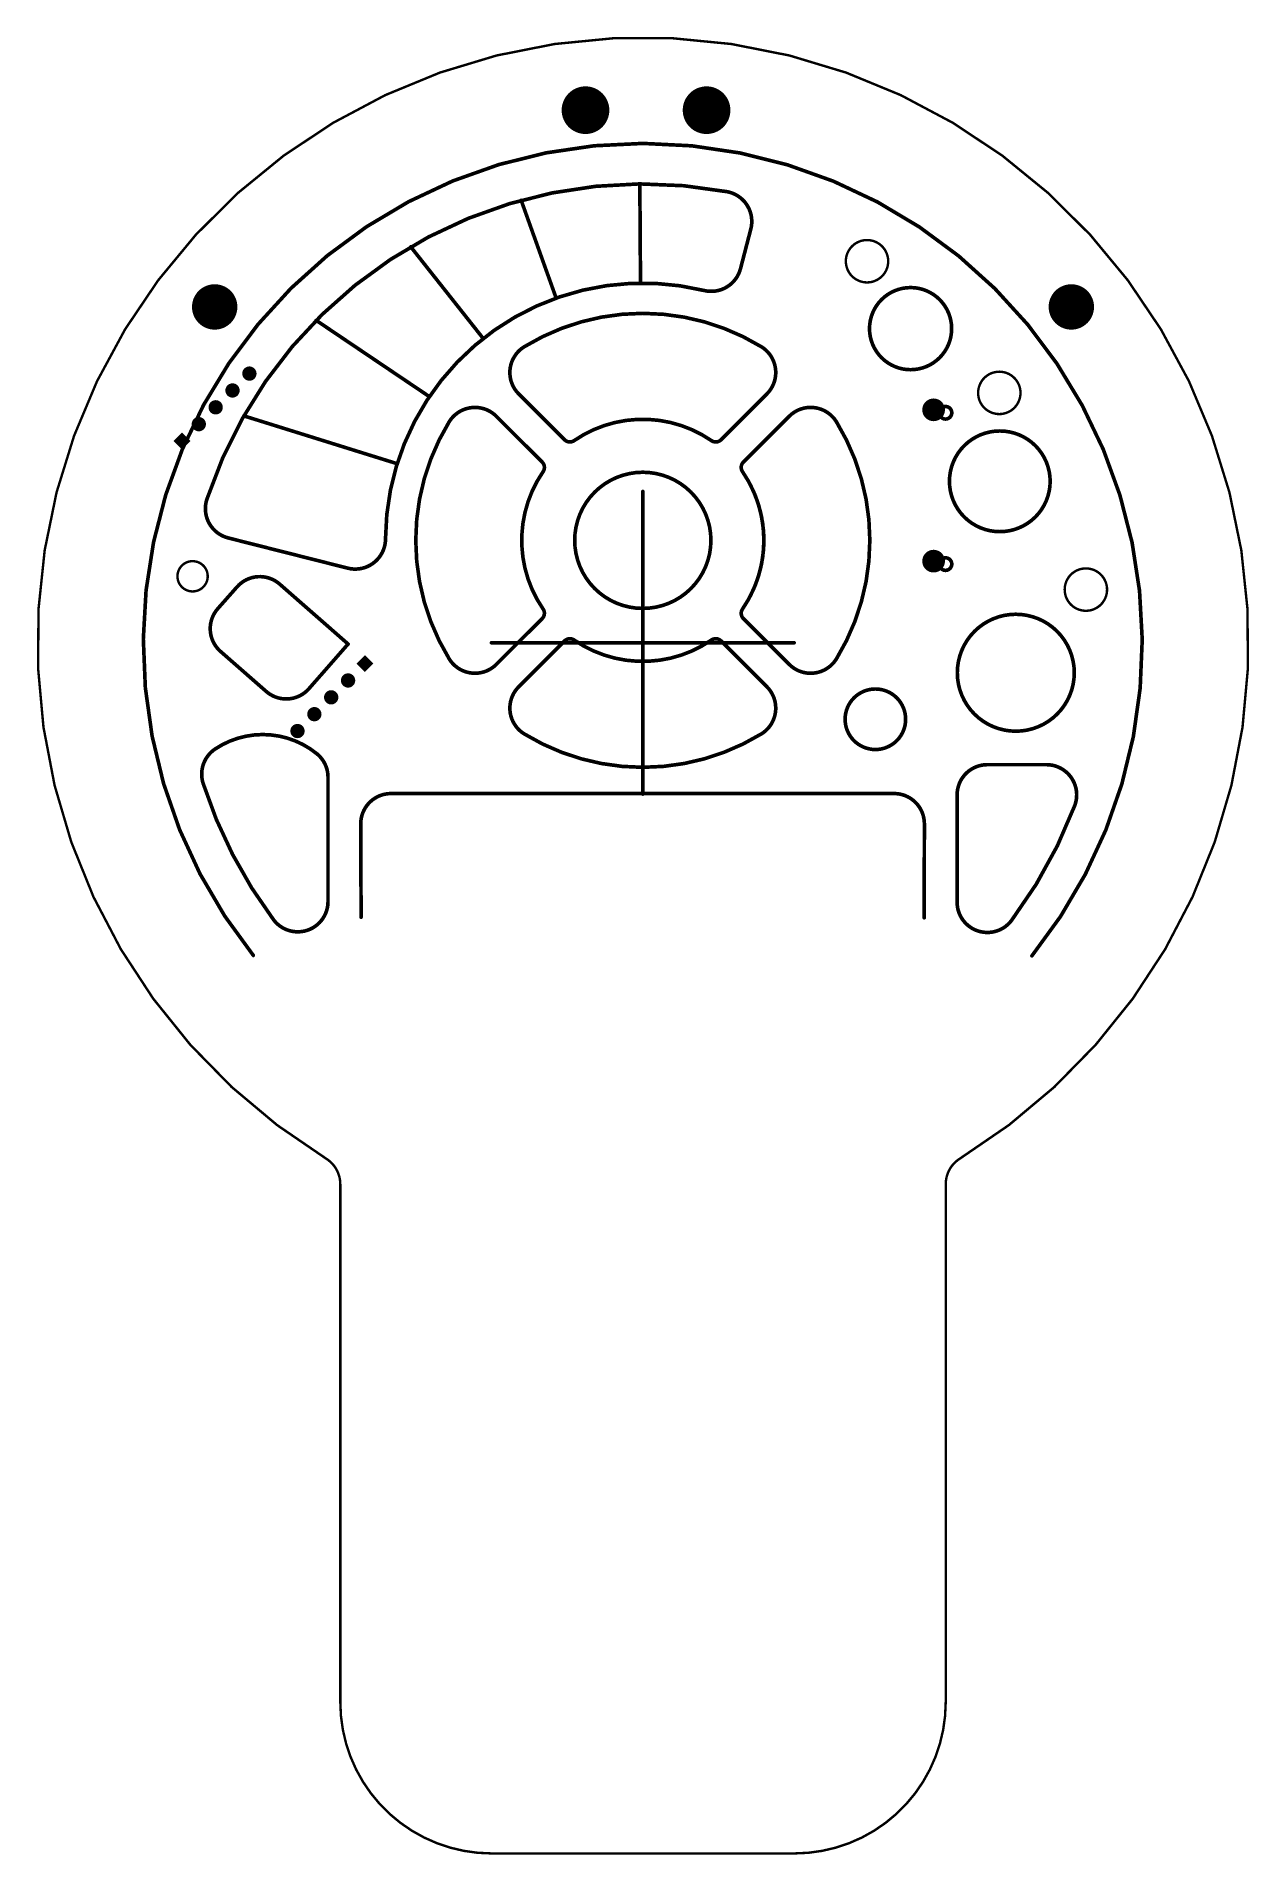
# Model space of a CAD drawing. Header units: inches. Extents: x -2.01 to 2, y -4.01 to 2.
import ezdxf

# ---------------------------------------------------------------- set-up
doc = ezdxf.new("R2010")
doc.units = ezdxf.units.IN
doc.header["$MEASUREMENT"] = 0
for name, color, linetype in [('KeepOutLayer', 6, 'Continuous'), ('Mechanical20', 56, 'Continuous'), ('MultiLayer', 9, 'Continuous'), ('PadHoleLayer', 156, 'Continuous')]:
    doc.layers.add(name, color=color, linetype=linetype)

# ---------------------------------------------------------------- blocks, each defined once
blk = doc.blocks.new('PROG_2MM_5_1')
at = {"layer": 'MultiLayer', "const_width": 0.0236}
for points in [[(-0.0118, -0.0787, 1), (0.0118, -0.0787, 1)], [(-0.0118, -0.1575, 1), (0.0118, -0.1575, 1)], [(-0.0118, -0.2362, 1), (0.0118, -0.2362, 1)], [(-0.0118, -0.315, 1), (0.0118, -0.315, 1)]]:
    blk.add_lwpolyline(points, format="xyb", close=True, dxfattribs=at)
at = {"layer": 'MultiLayer'}
blk.add_solid([(-0.0197, -0.0197), (0.0197, -0.0197), (-0.0197, 0.0197), (0.0197, 0.0197)], dxfattribs=at)
at = {"layer": 'PadHoleLayer', "const_width": 0.0157}
for points in [[(-0.0079, 0, 1), (0.0079, 0, 1)], [(-0.0079, -0.0787, 1), (0.0079, -0.0787, 1)], [(-0.0079, -0.1575, 1), (0.0079, -0.1575, 1)], [(-0.0079, -0.2362, 1), (0.0079, -0.2362, 1)], [(-0.0079, -0.315, 1), (0.0079, -0.315, 1)]]:
    blk.add_lwpolyline(points, format="xyb", close=True, dxfattribs=at)
blk = doc.blocks.new('PROG_2MM_5_15')
at = {"layer": 'MultiLayer', "const_width": 0.0236}
for points in [[(-0.0118, -0.0787, 1), (0.0118, -0.0787, 1)], [(-0.0118, -0.1575, 1), (0.0118, -0.1575, 1)], [(-0.0118, -0.2362, 1), (0.0118, -0.2362, 1)], [(-0.0118, -0.315, 1), (0.0118, -0.315, 1)]]:
    blk.add_lwpolyline(points, format="xyb", close=True, dxfattribs=at)
at = {"layer": 'MultiLayer'}
blk.add_solid([(-0.0197, -0.0197), (0.0197, -0.0197), (-0.0197, 0.0197), (0.0197, 0.0197)], dxfattribs=at)
at = {"layer": 'PadHoleLayer', "const_width": 0.0157}
for points in [[(-0.0079, 0, 1), (0.0079, 0, 1)], [(-0.0079, -0.0787, 1), (0.0079, -0.0787, 1)], [(-0.0079, -0.1575, 1), (0.0079, -0.1575, 1)], [(-0.0079, -0.2362, 1), (0.0079, -0.2362, 1)], [(-0.0079, -0.315, 1), (0.0079, -0.315, 1)]]:
    blk.add_lwpolyline(points, format="xyb", close=True, dxfattribs=at)
blk = doc.blocks.new('BATT2AA_B_35')
at = {"layer": 'MultiLayer', "const_width": 0.0375}
for points in [[(-0.01875, 0.25, 1), (0.01875, 0.25, 1)], [(-0.01875, -0.25, 1), (0.01875, -0.25, 1)]]:
    blk.add_lwpolyline(points, format="xyb", close=True, dxfattribs=at)
at = {"layer": 'PadHoleLayer', "const_width": 0.0225}
for points in [[(-0.01125, 0.25, 1), (0.01125, 0.25, 1)], [(-0.01125, -0.25, 1), (0.01125, -0.25, 1)]]:
    blk.add_lwpolyline(points, format="xyb", close=True, dxfattribs=at)
blk = doc.blocks.new('RJ25_MOLEX_SMT_B_88')
at = {"layer": 'MultiLayer', "const_width": 0.0787}
for points in [[(-0.2394, 0.4026, 1), (-0.1606, 0.4026, 1)], [(0.1606, 0.4026, 1), (0.2394, 0.4026, 1)]]:
    blk.add_lwpolyline(points, format="xyb", close=True, dxfattribs=at)
at = {"layer": 'PadHoleLayer', "const_width": 0.062}
for points in [[(-0.231, 0.4026, 1), (-0.169, 0.4026, 1)], [(0.169, 0.4026, 1), (0.231, 0.4026, 1)]]:
    blk.add_lwpolyline(points, format="xyb", close=True, dxfattribs=at)

msp = doc.modelspace()

# ---------------------------------------------------------------- linework, layer by layer
at = {"layer": 'KeepOutLayer', "const_width": 0.008}
for points in [[(-1.0553, -1.7064, -3.535322), (1.04, -1.7064)], [(-1.0553, -1.7064, -0.260536), (-1.0076, -1.7916)], [(0.9924, -1.7916, -0.260536), (1.04, -1.7064)], [(-0.5076, -4.0028, -0.414214), (-1.0076, -3.5028)], [(0.9924, -3.5028, -0.414214), (0.4924, -4.0028)]]:
    msp.add_lwpolyline(points, format="xyb", dxfattribs=at)
at = {"layer": 'KeepOutLayer', "const_width": 0.004}
for points in [[(-1.0573, -1.7064, 1), (-1.0533, -1.7064, 1)], [(-1.0573, -1.7064, 1), (-1.0533, -1.7064, 1)], [(1.038, -1.7064, 1), (1.042, -1.7064, 1)], [(1.038, -1.7064, 1), (1.042, -1.7064, 1)], [(-1.0096, -1.7916, 1), (-1.0056, -1.7916, 1)], [(-1.0096, -1.7916, 1), (-1.0056, -1.7916, 1)], [(0.9904, -1.7916, 1), (0.9944, -1.7916, 1)], [(0.9904, -1.7916, 1), (0.9944, -1.7916, 1)], [(-1.0096, -3.5028, 1), (-1.0056, -3.5028, 1)], [(-1.0096, -3.5028, 1), (-1.0056, -3.5028, 1)], [(0.9904, -3.5028, 1), (0.9944, -3.5028, 1)], [(0.9904, -3.5028, 1), (0.9944, -3.5028, 1)], [(-0.5096, -4.0028, 1), (-0.5056, -4.0028, 1)], [(-0.5096, -4.0028, 1), (-0.5056, -4.0028, 1)], [(0.4904, -4.0028, 1), (0.4944, -4.0028, 1)], [(0.4904, -4.0028, 1), (0.4944, -4.0028, 1)]]:
    msp.add_lwpolyline(points, format="xyb", close=True, dxfattribs=at)
at = {"layer": 'KeepOutLayer', "const_width": 0.008}
for points in [[(-1.0076, -3.5028), (-1.0076, -1.7916)], [(0.9924, -3.5028), (0.9924, -1.7916)], [(-0.5076, -4.0028), (0.4924, -4.0028)]]:
    msp.add_lwpolyline(points, dxfattribs=at)
at = {"layer": 'Mechanical20', "const_width": 0.012}
for points in [[(-1.2949, -1.0356, -2.08691), (1.2771, -1.0369)], [(-1.4483, 0.4721, -0.37559), (0.2702, 1.488)], [(0.2702, 1.488, -0.435067), (0.3485, 1.3644)], [(0.3144, 1.2335, -0.409749), (0.1938, 1.1616)], [(-0.8583, 0.3404, -0.484821), (0.1938, 1.1616)], [(-0.3997, 0.9758, -0.281627), (0.3831, 0.9758)], [(-0.4182, 0.8197, -0.485265), (-0.3997, 0.9758)], [(0.3831, 0.9758, -0.485265), (0.4016, 0.8197)], [(-0.6481, 0.7274, -0.485265), (-0.4921, 0.7459)], [(0.4754, 0.7459, -0.485265), (0.6315, 0.7274)], [(-0.6481, -0.0554, -0.281627), (-0.6481, 0.7274)], [(-0.2351, 0.6655, -0.310823), (0.2184, 0.6655)], [(0.6315, 0.7274, -0.281627), (0.6315, -0.0554)], [(-0.2351, 0.6655, -0.361664), (-0.2669, 0.6684)], [(0.2503, 0.6684, -0.361664), (0.2184, 0.6655)], [(-0.3378, 0.1092, -0.310823), (-0.3378, 0.5627)], [(-0.3407, 0.5946, -0.361664), (-0.3378, 0.5627)], [(0.3212, 0.5627, -0.361664), (0.3241, 0.5946)], [(0.3212, 0.5627, -0.310823), (0.3212, 0.1092)], [(0.3472, 0.5193, -0.242634), (0.3472, 0.1527)], [(-1.3779, 0.3439, -0.435067), (-1.4483, 0.4721)], [(-0.8583, 0.3404, -0.487161), (-0.9828, 0.244)], [(-1.3485, 0.1824, -0.412704), (-1.2078, 0.1913)], [(-1.4033, -0.0311, -0.415724), (-1.4122, 0.1104)], [(-0.3378, 0.1092, -0.361664), (-0.3407, 0.0774)], [(0.3241, 0.0774, -0.361664), (0.3212, 0.1092)], [(-0.2669, 0.0035, -0.361664), (-0.2351, 0.0065)], [(0.2184, 0.0065, -0.310823), (-0.2351, 0.0065)], [(0.2184, 0.0065, -0.361664), (0.2503, 0.0035)], [(-0.4921, -0.0739, -0.485265), (-0.6481, -0.0554)], [(0.6315, -0.0554, -0.485265), (0.4754, -0.0739)], [(-1.1111, -0.1541, -0.414214), (-1.2522, -0.1634)], [(-0.3997, -0.3038, -0.485265), (-0.4182, -0.1478)], [(0.4016, -0.1478, -0.485265), (0.3831, -0.3038)], [(-1.4212, -0.3536, -0.329414), (-1.0852, -0.3691)], [(0.3831, -0.3038, -0.281627), (-0.3997, -0.3038)], [(-1.4608, -0.4671, -0.334235), (-1.4212, -0.3536)], [(-1.0852, -0.3691, -0.225743), (-1.0482, -0.4467)], [(1.03, -0.5052, -0.414214), (1.13, -0.4052)], [(1.3251, -0.4052, -0.524227), (1.4186, -0.5405)], [(-1.2282, -0.9176, -0.083685), (-1.4608, -0.4671)], [(-0.9401, -0.6011, -0.415357), (-0.8401, -0.5007)], [(0.8219, -0.5007, -0.414721), (0.9219, -0.6008)], [(1.4186, -0.5405, -0.071353), (1.2099, -0.9199)], [(-1.0482, -0.8576, -0.72073), (-1.2282, -0.9176)], [(1.2099, -0.9199, -0.720002), (1.03, -0.8597)]]:
    msp.add_lwpolyline(points, format="xyb", dxfattribs=at)
for points in [[(-0.0181, 1.5137), (-0.0159, 1.186)], [(-0.4101, 1.4595), (-0.2945, 1.1363)], [(0.3144, 1.2335), (0.3485, 1.3644)], [(-0.7748, 1.3057), (-0.5354, 1.0028)], [(-1.0873, 1.0628), (-0.7133, 0.8108)], [(-0.4182, 0.8197), (-0.2669, 0.6684)], [(0.2503, 0.6684), (0.4016, 0.8197)], [(-1.3262, 0.7472), (-0.8197, 0.5892)], [(-0.4921, 0.7459), (-0.3407, 0.5946)], [(0.3241, 0.5946), (0.4754, 0.7459)], [(-0.0083, -0.5025), (-0.0083, 0.4975)], [(-1.3779, 0.3439), (-0.9828, 0.244)], [(-1.4122, 0.1104), (-1.3485, 0.1824)], [(-1.2078, 0.1913), (-0.9817, -0.0068)], [(-0.4921, -0.0739), (-0.3407, 0.0774)], [(0.3241, 0.0774), (0.4754, -0.0739)], [(-0.5083, -0.0025), (0.4917, -0.0025)], [(-0.4182, -0.1478), (-0.2669, 0.0035)], [(0.2503, 0.0035), (0.4016, -0.1478)], [(-1.4033, -0.0311), (-1.2522, -0.1634)], [(-1.1111, -0.1541), (-0.9819, -0.0066)], [(1.13, -0.4052), (1.3251, -0.4052)], [(-1.0482, -0.8576), (-1.0482, -0.4467)], [(-0.8401, -0.5007), (0.8219, -0.5007)], [(1.03, -0.8597), (1.03, -0.5052)], [(-0.9401, -0.6011), (-0.9389, -0.9095)], [(0.9213, -0.9112), (0.9219, -0.6008)]]:
    msp.add_lwpolyline(points, dxfattribs=at)
at = {"layer": 'Mechanical20'}
for points, const_width in [([(-0.0211, 1.5137, 1), (-0.0151, 1.5137, 1)], 0.006), ([(-0.4131, 1.4595, 1), (-0.4071, 1.4595, 1)], 0.006), ([(0.2672, 1.488, 1), (0.2732, 1.488, 1)], 0.006), ([(0.2672, 1.488, 1), (0.2732, 1.488, 1)], 0.006), ([(0.3455, 1.3644, 1), (0.3515, 1.3644, 1)], 0.006), ([(0.3455, 1.3644, 1), (0.3515, 1.3644, 1)], 0.006), ([(0.8024, 1.2582, 1), (0.6624, 1.2582, 1)], 0.008), ([(-0.7778, 1.3057, 1), (-0.7718, 1.3057, 1)], 0.006), ([(0.6604, 1.2582, 1), (0.6644, 1.2582, 1)], 0.004), ([(0.8004, 1.2582, 1), (0.8044, 1.2582, 1)], 0.004), ([(0.3114, 1.2335, 1), (0.3174, 1.2335, 1)], 0.006), ([(0.3114, 1.2335, 1), (0.3174, 1.2335, 1)], 0.006), ([(-0.2975, 1.1363, 1), (-0.2915, 1.1363, 1)], 0.006), ([(-0.0189, 1.186, 1), (-0.0129, 1.186, 1)], 0.006), ([(0.1908, 1.1616, 1), (0.1968, 1.1616, 1)], 0.006), ([(0.1908, 1.1616, 1), (0.1968, 1.1616, 1)], 0.006), ([(1.012, 1.0355, 1), (0.7406, 1.0355, 1)], 0.012), ([(-1.0903, 1.0628, 1), (-1.0843, 1.0628, 1)], 0.006), ([(0.7376, 1.0355, 1), (0.7436, 1.0355, 1)], 0.006), ([(1.009, 1.0355, 1), (1.015, 1.0355, 1)], 0.006), ([(-0.5384, 1.0028, 1), (-0.5324, 1.0028, 1)], 0.006), ([(-0.4027, 0.9758, 1), (-0.3967, 0.9758, 1)], 0.006), ([(-0.4027, 0.9758, 1), (-0.3967, 0.9758, 1)], 0.006), ([(0.3801, 0.9758, 1), (0.3861, 0.9758, 1)], 0.006), ([(0.3801, 0.9758, 1), (0.3861, 0.9758, 1)], 0.006), ([(1.2394, 0.8232, 1), (1.0994, 0.8232, 1)], 0.008), ([(-0.7163, 0.8108, 1), (-0.7103, 0.8108, 1)], 0.006), ([(-0.4212, 0.8197, 1), (-0.4152, 0.8197, 1)], 0.006), ([(-0.4212, 0.8197, 1), (-0.4152, 0.8197, 1)], 0.006), ([(0.3986, 0.8197, 1), (0.4046, 0.8197, 1)], 0.006), ([(0.3986, 0.8197, 1), (0.4046, 0.8197, 1)], 0.006), ([(1.0124, 0.7575, 1), (0.9709, 0.7575, 1)], 0.012), ([(1.0974, 0.8232, 1), (1.1014, 0.8232, 1)], 0.004), ([(1.2374, 0.8232, 1), (1.2414, 0.8232, 1)], 0.004), ([(-1.3292, 0.7472, 1), (-1.3232, 0.7472, 1)], 0.006), ([(-0.6511, 0.7274, 1), (-0.6451, 0.7274, 1)], 0.006), ([(-0.6511, 0.7274, 1), (-0.6451, 0.7274, 1)], 0.006), ([(-0.4951, 0.7459, 1), (-0.4891, 0.7459, 1)], 0.006), ([(-0.4951, 0.7459, 1), (-0.4891, 0.7459, 1)], 0.006), ([(0.4724, 0.7459, 1), (0.4784, 0.7459, 1)], 0.006), ([(0.4724, 0.7459, 1), (0.4784, 0.7459, 1)], 0.006), ([(0.6285, 0.7274, 1), (0.6345, 0.7274, 1)], 0.006), ([(0.6285, 0.7274, 1), (0.6345, 0.7274, 1)], 0.006), ([(0.9679, 0.7575, 1), (0.9739, 0.7575, 1)], 0.006), ([(1.0094, 0.7575, 1), (1.0154, 0.7575, 1)], 0.006), ([(-0.2699, 0.6684, 1), (-0.2639, 0.6684, 1)], 0.006), ([(-0.2699, 0.6684, 1), (-0.2639, 0.6684, 1)], 0.006), ([(-0.2381, 0.6655, 1), (-0.2321, 0.6655, 1)], 0.006), ([(-0.2381, 0.6655, 1), (-0.2321, 0.6655, 1)], 0.006), ([(0.2154, 0.6655, 1), (0.2214, 0.6655, 1)], 0.006), ([(0.2154, 0.6655, 1), (0.2214, 0.6655, 1)], 0.006), ([(0.2473, 0.6684, 1), (0.2533, 0.6684, 1)], 0.006), ([(0.2473, 0.6684, 1), (0.2533, 0.6684, 1)], 0.006), ([(1.3374, 0.531, 1), (1.0047, 0.531, 1)], 0.012), ([(-0.8227, 0.5892, 1), (-0.8167, 0.5892, 1)], 0.006), ([(-0.3437, 0.5946, 1), (-0.3377, 0.5946, 1)], 0.006), ([(-0.3437, 0.5946, 1), (-0.3377, 0.5946, 1)], 0.006), ([(-0.3408, 0.5627, 1), (-0.3348, 0.5627, 1)], 0.006), ([(-0.3408, 0.5627, 1), (-0.3348, 0.5627, 1)], 0.006), ([(0.2167, 0.336, 1), (-0.2333, 0.336, 1)], 0.012), ([(0.3182, 0.5627, 1), (0.3242, 0.5627, 1)], 0.006), ([(0.3182, 0.5627, 1), (0.3242, 0.5627, 1)], 0.006), ([(0.3211, 0.5946, 1), (0.3271, 0.5946, 1)], 0.006), ([(0.3211, 0.5946, 1), (0.3271, 0.5946, 1)], 0.006), ([(-0.0113, 0.4975, 1), (-0.0053, 0.4975, 1)], 0.006), ([(0.3442, 0.5193, 1), (0.3502, 0.5193, 1)], 0.006), ([(1.0017, 0.531, 1), (1.0077, 0.531, 1)], 0.006), ([(1.3344, 0.531, 1), (1.3404, 0.531, 1)], 0.006), ([(-1.4513, 0.4721, 1), (-1.4453, 0.4721, 1)], 0.006), ([(-1.4513, 0.4721, 1), (-1.4453, 0.4721, 1)], 0.006), ([(-1.3809, 0.3439, 1), (-1.3749, 0.3439, 1)], 0.006), ([(-1.3809, 0.3439, 1), (-1.3749, 0.3439, 1)], 0.006), ([(-0.8613, 0.3404, 1), (-0.8553, 0.3404, 1)], 0.006), ([(-0.8613, 0.3404, 1), (-0.8553, 0.3404, 1)], 0.006), ([(-0.2363, 0.336, 1), (-0.2303, 0.336, 1)], 0.006), ([(0.2137, 0.336, 1), (0.2197, 0.336, 1)], 0.006), ([(-1.4456, 0.2172, 1), (-1.5456, 0.2172, 1)], 0.008), ([(-0.9858, 0.244, 1), (-0.9798, 0.244, 1)], 0.006), ([(-0.9858, 0.244, 1), (-0.9798, 0.244, 1)], 0.006), ([(1.0124, 0.2575, 1), (0.9709, 0.2575, 1)], 0.012), ([(0.9679, 0.2575, 1), (0.9739, 0.2575, 1)], 0.006), ([(1.0094, 0.2575, 1), (1.0154, 0.2575, 1)], 0.006), ([(1.5254, 0.1732, 1), (1.3854, 0.1732, 1)], 0.008), ([(-1.5476, 0.2172, 1), (-1.5436, 0.2172, 1)], 0.004), ([(-1.4476, 0.2172, 1), (-1.4436, 0.2172, 1)], 0.004), ([(-1.3515, 0.1824, 1), (-1.3455, 0.1824, 1)], 0.006), ([(-1.3515, 0.1824, 1), (-1.3455, 0.1824, 1)], 0.006), ([(-1.2108, 0.1913, 1), (-1.2048, 0.1913, 1)], 0.006), ([(-1.2108, 0.1913, 1), (-1.2048, 0.1913, 1)], 0.006), ([(0.3442, 0.1527, 1), (0.3502, 0.1527, 1)], 0.006), ([(1.3834, 0.1732, 1), (1.3874, 0.1732, 1)], 0.004), ([(1.5234, 0.1732, 1), (1.5274, 0.1732, 1)], 0.004), ([(-1.4152, 0.1104, 1), (-1.4092, 0.1104, 1)], 0.006), ([(-1.4152, 0.1104, 1), (-1.4092, 0.1104, 1)], 0.006), ([(-0.3437, 0.0774, 1), (-0.3377, 0.0774, 1)], 0.006), ([(-0.3437, 0.0774, 1), (-0.3377, 0.0774, 1)], 0.006), ([(-0.3408, 0.1092, 1), (-0.3348, 0.1092, 1)], 0.006), ([(-0.3408, 0.1092, 1), (-0.3348, 0.1092, 1)], 0.006), ([(0.3182, 0.1092, 1), (0.3242, 0.1092, 1)], 0.006), ([(0.3182, 0.1092, 1), (0.3242, 0.1092, 1)], 0.006), ([(0.3211, 0.0774, 1), (0.3271, 0.0774, 1)], 0.006), ([(0.3211, 0.0774, 1), (0.3271, 0.0774, 1)], 0.006), ([(1.4171, -0.1015, 1), (1.0307, -0.1015, 1)], 0.012), ([(-0.5113, -0.0025, 1), (-0.5053, -0.0025, 1)], 0.006), ([(-0.2699, 0.0035, 1), (-0.2639, 0.0035, 1)], 0.006), ([(-0.2699, 0.0035, 1), (-0.2639, 0.0035, 1)], 0.006), ([(-0.2381, 0.0065, 1), (-0.2321, 0.0065, 1)], 0.006), ([(-0.2381, 0.0065, 1), (-0.2321, 0.0065, 1)], 0.006), ([(0.2154, 0.0065, 1), (0.2214, 0.0065, 1)], 0.006), ([(0.2154, 0.0065, 1), (0.2214, 0.0065, 1)], 0.006), ([(0.2473, 0.0035, 1), (0.2533, 0.0035, 1)], 0.006), ([(0.2473, 0.0035, 1), (0.2533, 0.0035, 1)], 0.006), ([(0.4887, -0.0025, 1), (0.4947, -0.0025, 1)], 0.006), ([(-1.4063, -0.0311, 1), (-1.4003, -0.0311, 1)], 0.006), ([(-1.4063, -0.0311, 1), (-1.4003, -0.0311, 1)], 0.006), ([(-0.9849, -0.0066, 1), (-0.9789, -0.0066, 1)], 0.006), ([(-0.9847, -0.0068, 1), (-0.9787, -0.0068, 1)], 0.006), ([(-0.6511, -0.0554, 1), (-0.6451, -0.0554, 1)], 0.006), ([(-0.6511, -0.0554, 1), (-0.6451, -0.0554, 1)], 0.006), ([(0.6285, -0.0554, 1), (0.6345, -0.0554, 1)], 0.006), ([(0.6285, -0.0554, 1), (0.6345, -0.0554, 1)], 0.006), ([(-0.4951, -0.0739, 1), (-0.4891, -0.0739, 1)], 0.006), ([(-0.4951, -0.0739, 1), (-0.4891, -0.0739, 1)], 0.006), ([(0.4724, -0.0739, 1), (0.4784, -0.0739, 1)], 0.006), ([(0.4724, -0.0739, 1), (0.4784, -0.0739, 1)], 0.006), ([(1.0277, -0.1015, 1), (1.0337, -0.1015, 1)], 0.006), ([(1.4141, -0.1015, 1), (1.4201, -0.1015, 1)], 0.006), ([(-1.2552, -0.1634, 1), (-1.2492, -0.1634, 1)], 0.006), ([(-1.2552, -0.1634, 1), (-1.2492, -0.1634, 1)], 0.006), ([(-1.1141, -0.1541, 1), (-1.1081, -0.1541, 1)], 0.006), ([(-1.1141, -0.1541, 1), (-1.1081, -0.1541, 1)], 0.006), ([(-0.4212, -0.1478, 1), (-0.4152, -0.1478, 1)], 0.006), ([(-0.4212, -0.1478, 1), (-0.4152, -0.1478, 1)], 0.006), ([(0.3986, -0.1478, 1), (0.4046, -0.1478, 1)], 0.006), ([(0.3986, -0.1478, 1), (0.4046, -0.1478, 1)], 0.006), ([(0.86, -0.2552, 1), (0.66, -0.2552, 1)], 0.012), ([(-0.4027, -0.3038, 1), (-0.3967, -0.3038, 1)], 0.006), ([(-0.4027, -0.3038, 1), (-0.3967, -0.3038, 1)], 0.006), ([(0.3801, -0.3038, 1), (0.3861, -0.3038, 1)], 0.006), ([(0.3801, -0.3038, 1), (0.3861, -0.3038, 1)], 0.006), ([(0.657, -0.2552, 1), (0.663, -0.2552, 1)], 0.006), ([(0.857, -0.2552, 1), (0.863, -0.2552, 1)], 0.006), ([(-1.4242, -0.3536, 1), (-1.4182, -0.3536, 1)], 0.006), ([(-1.4242, -0.3536, 1), (-1.4182, -0.3536, 1)], 0.006), ([(-1.0882, -0.3691, 1), (-1.0822, -0.3691, 1)], 0.006), ([(-1.0882, -0.3691, 1), (-1.0822, -0.3691, 1)], 0.006), ([(1.127, -0.4052, 1), (1.133, -0.4052, 1)], 0.006), ([(1.127, -0.4052, 1), (1.133, -0.4052, 1)], 0.006), ([(1.3221, -0.4052, 1), (1.3281, -0.4052, 1)], 0.006), ([(1.3221, -0.4052, 1), (1.3281, -0.4052, 1)], 0.006), ([(-1.4638, -0.4671, 1), (-1.4578, -0.4671, 1)], 0.006), ([(-1.4638, -0.4671, 1), (-1.4578, -0.4671, 1)], 0.006), ([(-1.0512, -0.4467, 1), (-1.0452, -0.4467, 1)], 0.006), ([(-1.0512, -0.4467, 1), (-1.0452, -0.4467, 1)], 0.006), ([(-0.8431, -0.5007, 1), (-0.8371, -0.5007, 1)], 0.006), ([(-0.8431, -0.5007, 1), (-0.8371, -0.5007, 1)], 0.006), ([(-0.0113, -0.5025, 1), (-0.0053, -0.5025, 1)], 0.006), ([(0.8189, -0.5007, 1), (0.8249, -0.5007, 1)], 0.006), ([(0.8189, -0.5007, 1), (0.8249, -0.5007, 1)], 0.006), ([(1.027, -0.5052, 1), (1.033, -0.5052, 1)], 0.006), ([(1.027, -0.5052, 1), (1.033, -0.5052, 1)], 0.006), ([(1.4156, -0.5405, 1), (1.4216, -0.5405, 1)], 0.006), ([(1.4156, -0.5405, 1), (1.4216, -0.5405, 1)], 0.006), ([(-0.9431, -0.6011, 1), (-0.9371, -0.6011, 1)], 0.006), ([(-0.9431, -0.6011, 1), (-0.9371, -0.6011, 1)], 0.006), ([(0.9189, -0.6008, 1), (0.9249, -0.6008, 1)], 0.006), ([(0.9189, -0.6008, 1), (0.9249, -0.6008, 1)], 0.006), ([(-1.0512, -0.8576, 1), (-1.0452, -0.8576, 1)], 0.006), ([(-1.0512, -0.8576, 1), (-1.0452, -0.8576, 1)], 0.006), ([(1.027, -0.8597, 1), (1.033, -0.8597, 1)], 0.006), ([(1.027, -0.8597, 1), (1.033, -0.8597, 1)], 0.006), ([(-1.2312, -0.9176, 1), (-1.2252, -0.9176, 1)], 0.006), ([(-1.2312, -0.9176, 1), (-1.2252, -0.9176, 1)], 0.006), ([(-0.9419, -0.9095, 1), (-0.9359, -0.9095, 1)], 0.006), ([(0.9183, -0.9112, 1), (0.9243, -0.9112, 1)], 0.006), ([(1.2069, -0.9199, 1), (1.2129, -0.9199, 1)], 0.006), ([(1.2069, -0.9199, 1), (1.2129, -0.9199, 1)], 0.006), ([(-1.2979, -1.0356, 1), (-1.2919, -1.0356, 1)], 0.006), ([(1.2741, -1.0369, 1), (1.2801, -1.0369, 1)], 0.006)]:
    msp.add_lwpolyline(points, format="xyb", close=True, dxfattribs=dict(at, const_width=const_width))
at = {"layer": 'MultiLayer', "const_width": 0.075}
for points in [[(-1.4601, 1.1072, 1), (-1.3851, 1.1072, 1)], [(1.3699, 1.1072, 1), (1.4449, 1.1072, 1)]]:
    msp.add_lwpolyline(points, format="xyb", close=True, dxfattribs=at)
at = {"layer": 'PadHoleLayer', "const_width": 0.0625}
for points in [[(-1.4539, 1.1072, 1), (-1.3914, 1.1072, 1)], [(1.3761, 1.1072, 1), (1.4386, 1.1072, 1)]]:
    msp.add_lwpolyline(points, format="xyb", close=True, dxfattribs=at)

# ---------------------------------------------------------------- block references
for name, p in [('RJ25_MOLEX_SMT_B_88', (0.0024, 1.3547)), ('BATT2AA_B_35', (0.9524, 0.5172))]:
    msp.add_blockref(name, p)
for name, p, rotation in [('PROG_2MM_5_1', (-1.5307, 0.6642), 135), ('PROG_2MM_5_15', (-0.9263, -0.0714), 315)]:
    msp.add_blockref(name, p, dxfattribs=dict(rotation=rotation))

doc.saveas('drawing.dxf')
